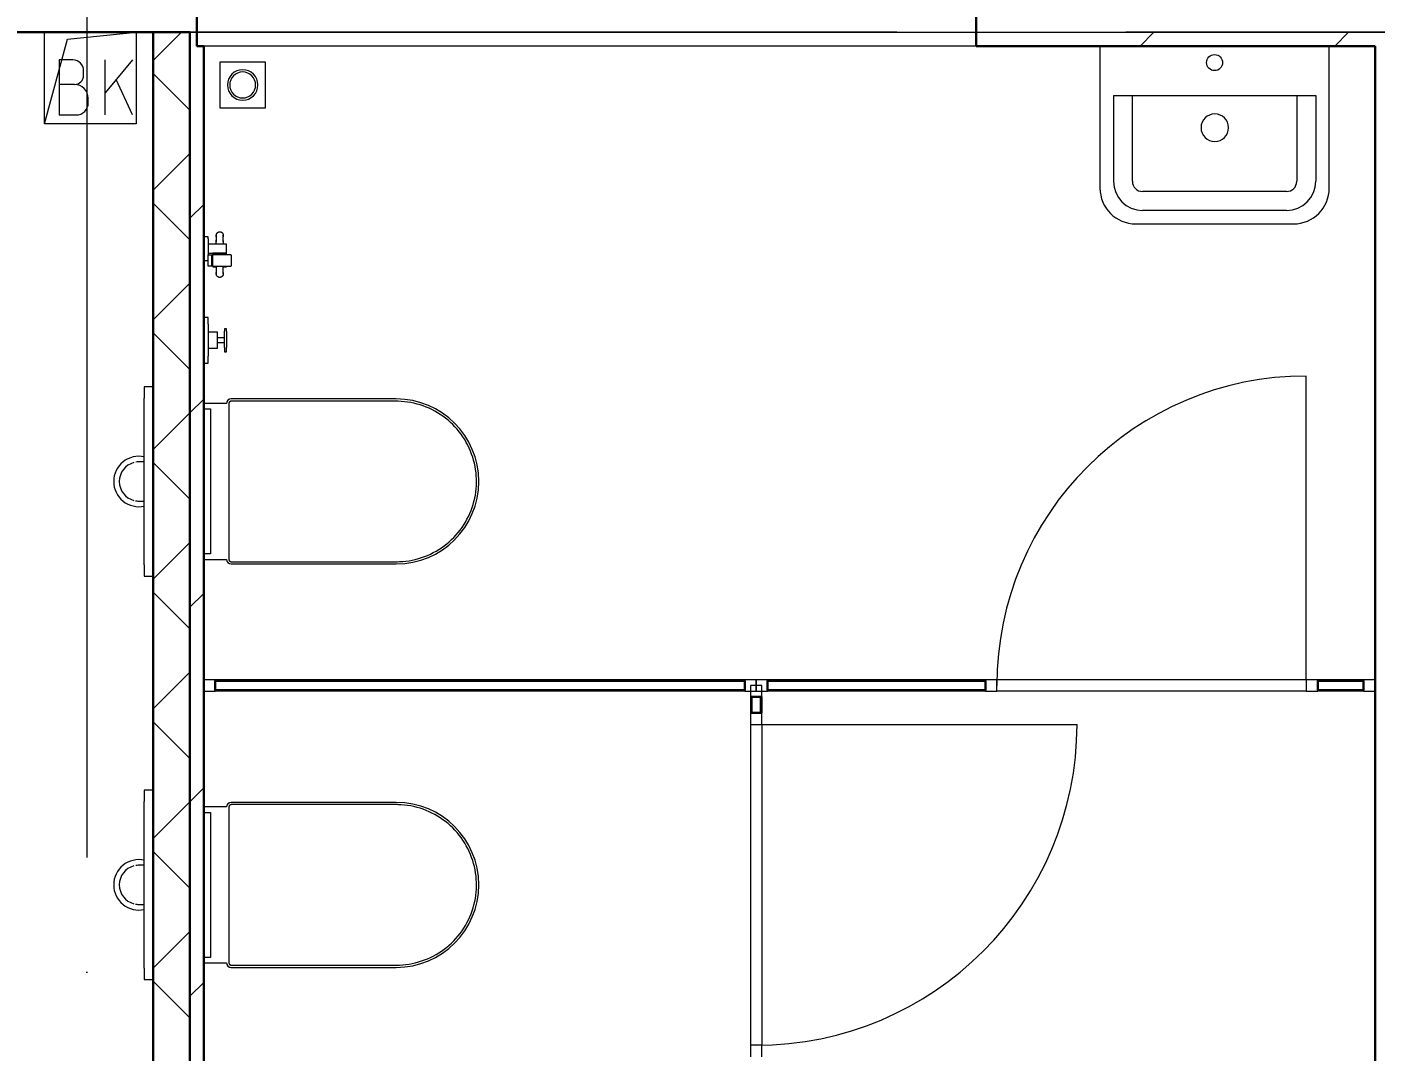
# Model space of a CAD drawing. Header units: millimetres. Extents: x -695119 to 412940, y -249585 to 622758.
# Drawn here: x 29962 to 32902, y 73613 to 75847 of the extents above; entities that cross this region are included whole.
import ezdxf
from ezdxf import colors
from ezdxf.entities.mleader import LeaderData, LeaderLine
from ezdxf.math import Vec2, Vec3

# ---------------------------------------------------------------- set-up
doc = ezdxf.new("R2010")
doc.units = ezdxf.units.MM
doc.linetypes.add('ADSK_Линия сетки', pattern=[25, 20, -2.5, 0, -2.5])
for name, color, linetype, lineweight in [('Витраж', 252, 'Continuous', 9), ('Двери', 8, 'Continuous', 9), ('Обобщенные модели', 8, 'Continuous', 18), ('Оси', 252, 'Continuous', 9), ('Перекрытие', 252, 'Continuous', 18), ('Сантехника', 252, 'Continuous', 18), ('Стены внутренние', 252, 'Continuous', 18), ('Стены наружные', 252, 'Continuous', 18), ('Стены разрез', 7, 'Continuous', 30)]:
    doc.layers.add(name, color=color, linetype=linetype, lineweight=lineweight)
doc.styles.add('GOST-2.304_Type-B_shrink', font='', dxfattribs={"width": 0.8})
doc.styles.get('GOST-2.304_Type-B_shrink').set_extended_font_data('GOST type B')

# ---------------------------------------------------------------- blocks, each defined once
blk = doc.blocks.new('1 этаж')
at = {"color": 251, "lineweight": 18, "true_color": 0x636466}
for p, q in [((-14950.3, -5541.7), (-14950.3, -5341.7)), ((-14900.1, -5356.8), (-14750.3, -5341.7)), ((-14750.3, -5341.7), (-14750.3, -5541.7)), ((-14950.3, -5541.7), (-14900.1, -5356.8)), ((-14888, -5402.2), (-14918, -5402.2)), ((-14918, -5402.2), (-14918, -5522.2)), ((-14758, -5402.2), (-14818, -5473.7)), ((-14818, -5522.2), (-14818, -5402.2)), ((-14864.7, -5435.5), (-14864.7, -5425.5)), ((-14884.7, -5455.5), (-14918, -5455.5)), ((-14758, -5522.2), (-14794, -5445.1)), ((-14854.7, -5495.5), (-14854.7, -5485.5)), ((-14918, -5522.2), (-14881.3, -5522.2)), ((-14750.3, -5541.7), (-14950.3, -5541.7))]:
    blk.add_line(p, q, dxfattribs=at)
for centre, radius, start, end in [((-14888, -5425.5), 23.3, 0, 90), ((-14884.7, -5435.5), 20, 270, 0), ((-14884.7, -5485.5), 30, 0, 90), ((-14881.3, -5495.5), 26.7, 270, 0)]:
    blk.add_arc(centre, radius, start, end, dxfattribs=at)
at = {"layer": 'Витраж', "color": 251, "lineweight": 18, "true_color": 0x636466}
for p, q in [((-14577.8, -6754.2), (-14602.8, -6754.2)), ((-14602.8, -6754.2), (-14602.8, -6779.2)), ((-14577.8, -6779.2), (-14577.8, -6754.2)), ((-13372.8, -6754.2), (-13397.8, -6754.2)), ((-13397.8, -6754.2), (-13397.8, -6779.2)), ((-13372.8, -6779.2), (-13372.8, -6754.2)), ((-14602.8, -6779.2), (-14577.8, -6779.2)), ((-13397.8, -6779.2), (-13372.8, -6779.2))]:
    blk.add_line(p, q, dxfattribs=at)
at = {"layer": 'Витраж', "color": 251, "true_color": 0x636466}
for p, q in [((-13422.8, -6754.2), (-14577.8, -6754.2)), ((-12897.8, -6754.2), (-13372.8, -6754.2)), ((-12197.8, -6754.2), (-12872.8, -6754.2)), ((-12072.8, -6754.2), (-12172.8, -6754.2)), ((-13422.8, -6779.2), (-14577.8, -6779.2)), ((-13410.3, -6791.7), (-13410.3, -6826.7)), ((-13385.3, -6791.7), (-13385.3, -6826.7)), ((-12897.8, -6779.2), (-13372.8, -6779.2)), ((-12197.8, -6779.2), (-12872.8, -6779.2)), ((-12072.8, -6779.2), (-12172.8, -6779.2)), ((-13410.3, -6851.7), (-13410.3, -7551.7)), ((-13385.3, -6851.7), (-13385.3, -7551.7))]:
    blk.add_line(p, q, dxfattribs=at)
at = {"layer": 'Витраж', "color": 251, "lineweight": 18, "true_color": 0x636466, "extrusion": (0, 0, -1)}
for p, q in [((-13397.8, -6754.2), (-13422.8, -6754.2)), ((-13422.8, -6754.2), (-13422.8, -6779.2)), ((-13397.8, -6779.2), (-13397.8, -6754.2)), ((-12872.8, -6754.2), (-12897.8, -6754.2)), ((-12897.8, -6754.2), (-12897.8, -6779.2)), ((-12872.8, -6779.2), (-12872.8, -6754.2)), ((-12172.8, -6754.2), (-12197.8, -6754.2)), ((-12197.8, -6754.2), (-12197.8, -6779.2)), ((-12172.8, -6779.2), (-12172.8, -6754.2)), ((-12047.8, -6754.2), (-12072.8, -6754.2)), ((-12072.8, -6754.2), (-12072.8, -6779.2)), ((-12047.8, -6779.2), (-12047.8, -6754.2)), ((-13422.8, -6779.2), (-13397.8, -6779.2)), ((-13385.3, -6766.7), (-13410.3, -6766.7)), ((-13410.3, -6766.7), (-13410.3, -6791.7)), ((-13410.3, -6791.7), (-13385.3, -6791.7)), ((-13385.3, -6791.7), (-13385.3, -6766.7)), ((-12897.8, -6779.2), (-12872.8, -6779.2)), ((-12197.8, -6779.2), (-12172.8, -6779.2)), ((-12072.8, -6779.2), (-12047.8, -6779.2)), ((-13385.3, -6826.7), (-13410.3, -6826.7)), ((-13410.3, -6826.7), (-13410.3, -6851.7)), ((-13385.3, -6851.7), (-13385.3, -6826.7)), ((-13410.3, -6851.7), (-13385.3, -6851.7)), ((-13385.3, -7551.7), (-13410.3, -7551.7)), ((-13410.3, -7551.7), (-13410.3, -7576.7)), ((-13385.3, -7576.7), (-13385.3, -7551.7))]:
    blk.add_line(p, q, dxfattribs=at)
at = {"layer": 'Двери', "color": 251, "true_color": 0x636466}
for p, q in [((-12197.8, -6754.2), (-12197.8, -6091.7)), ((-13385.3, -6851.7), (-12697.8, -6851.7))]:
    blk.add_line(p, q, dxfattribs=at)
for centre, radius, start, end in [((-12197.8, -6766.7), 675, 90, 180), ((-13397.8, -6851.7), 700, 270, 0)]:
    blk.add_arc(centre, radius, start, end, dxfattribs=at)
at = {"layer": 'Обобщенные модели', "color": 251, "true_color": 0x636466}
for p, q in [((-12647.8, -5371.7), (-12647.8, -5681.7)), ((-12147.8, -5681.7), (-12147.8, -5371.7)), ((-12618.4, -5479.7), (-12618.4, -5666.9)), ((-12618.4, -5479.7), (-12177.2, -5479.7)), ((-12577.1, -5666.9), (-12577.1, -5479.7)), ((-12218.5, -5479.7), (-12218.5, -5666.9)), ((-12177.2, -5479.7), (-12177.2, -5666.9)), ((-12240.8, -5689.2), (-12554.8, -5689.2)), ((-12240.8, -5730.5), (-12554.8, -5730.5)), ((-12569.8, -5759.7), (-12397.7, -5759.7)), ((-12397.7, -5759.7), (-12225.8, -5759.7))]:
    blk.add_line(p, q, dxfattribs=at)
blk.add_circle((-12397.8, -5408), 17.5, dxfattribs=at)
for centre, radius, start, end in [((-12397.4, -5549.9), 30, 0, 180), ((-12397.4, -5549.9), 30, 180, 0), ((-12554.8, -5666.9), 63.6, 180, 270), ((-12554.8, -5666.9), 22.3, 180, 270), ((-12240.8, -5666.9), 63.6, 270, 0), ((-12240.8, -5666.9), 22.3, 270, 0), ((-12569.8, -5681.7), 78, 180, 270), ((-12225.8, -5681.7), 78, 270, 0)]:
    blk.add_arc(centre, radius, start, end, dxfattribs=at)
at = {"layer": 'Оси', "color": 251, "linetype": 'ADSK_Линия сетки', "ltscale": 100, "true_color": 0x636466}
for p, q in [((-14857.8, -2641.7), (-14857.8, -32497.9)), ((4409.5, -5341.7), (-72530.1, -5341.7))]:
    blk.add_line(p, q, dxfattribs=at)
at = {"layer": 'Перекрытие', "color": 251, "ltscale": 100, "true_color": 0x636466}
for p, q in [((-14950.3, -5541.7), (-14950.3, -5341.7)), ((-14750.3, -5341.7), (-14750.3, -5541.7)), ((-14750.3, -5541.7), (-14950.3, -5541.7))]:
    blk.add_line(p, q, dxfattribs=at)
at = {"layer": 'Сантехника', "color": 251, "true_color": 0x636466}
for p, q in [((-14467.8, -5406.7), (-14567.8, -5406.7)), ((-14567.8, -5406.7), (-14567.8, -5506.7)), ((-14467.8, -5506.7), (-14467.8, -5406.7)), ((-14567.8, -5506.7), (-14467.8, -5506.7)), ((-14592.8, -5787.7), (-14602.8, -5787.7)), ((-14592.8, -5788.4), (-14592.8, -5787.7)), ((-14592.8, -5792.7), (-14592.8, -5787.7)), ((-14592.8, -5792.7), (-14592.8, -5827.2)), ((-14553.8, -5803.7), (-14592.8, -5803.7)), ((-14552.8, -5822.7), (-14552.8, -5804.7)), ((-14602.8, -5839.7), (-14592.8, -5839.7)), ((-14592.8, -5823.7), (-14553.8, -5823.7)), ((-14592.8, -5827.2), (-14585.8, -5827.2)), ((-14592.8, -5852.2), (-14592.8, -5827.2)), ((-14585.8, -5827.2), (-14582.8, -5827.2)), ((-14585.8, -5827.2), (-14585.8, -5852.2)), ((-14582.8, -5823.7), (-14582.8, -5827.2)), ((-14552.8, -5823.7), (-14582.8, -5823.7)), ((-14542.8, -5827.2), (-14582.8, -5827.2)), ((-14582.8, -5827.9), (-14582.8, -5828.2)), ((-14582.8, -5851.2), (-14582.8, -5828.2)), ((-14582.8, -5851.2), (-14582.8, -5828.2)), ((-14582.8, -5851.2), (-14582.8, -5851.4)), ((-14575.3, -5853.7), (-14575.3, -5851.2)), ((-14560.3, -5851.2), (-14560.3, -5853.7)), ((-14552.8, -5828.2), (-14552.8, -5823.7)), ((-14552.8, -5853.7), (-14552.8, -5851.2)), ((-14542.8, -5827.3), (-14542.8, -5827.2)), ((-14542.8, -5828.2), (-14542.8, -5827.2)), ((-14542.8, -5828.2), (-14542.8, -5851.2)), ((-14542.8, -5852.2), (-14542.8, -5851.2)), ((-14585.8, -5852.2), (-14592.8, -5852.2)), ((-14582.8, -5852.2), (-14585.8, -5852.2)), ((-14582.8, -5852.2), (-14582.8, -5853.7)), ((-14582.8, -5852.2), (-14542.8, -5852.2)), ((-14582.8, -5853.7), (-14575.3, -5853.7)), ((-14560.3, -5853.5), (-14560.3, -5854.4)), ((-14560.3, -5853.7), (-14552.8, -5853.7)), ((-14542.8, -5852.2), (-14542.8, -5852)), ((-14592.8, -5963.7), (-14602.8, -5963.7)), ((-14592.8, -5964.2), (-14592.8, -5963.7)), ((-14592.8, -5978.7), (-14592.8, -5963.7)), ((-14592.8, -5978.7), (-14592.8, -6048.7)), ((-14572.8, -5996.2), (-14592.8, -5996.2)), ((-14572.8, -6031.2), (-14572.8, -5996.2)), ((-14552.8, -5988.7), (-14557.8, -5988.7)), ((-14557.8, -5988.7), (-14557.8, -5993.7)), ((-14557.8, -5988.7), (-14557.8, -5991.2)), ((-14557.8, -6029.7), (-14557.8, -5993.7)), ((-14552.8, -5991.2), (-14552.8, -5988.7)), ((-14552.8, -5993.7), (-14552.8, -5988.7)), ((-14552.8, -5993.7), (-14552.8, -6029.7)), ((-14557.8, -6008.7), (-14572.8, -6008.7)), ((-14572.8, -6018.7), (-14557.8, -6018.7)), ((-14592.8, -6031.2), (-14572.8, -6031.2)), ((-14592.8, -6063.7), (-14592.8, -6048.7)), ((-14557.8, -6029.7), (-14557.8, -6038.7)), ((-14557.8, -6037.5), (-14557.8, -6038.7)), ((-14557.8, -6038.7), (-14552.8, -6038.7)), ((-14552.8, -6038.7), (-14552.8, -6029.7)), ((-14552.8, -6038.7), (-14552.8, -6037.5)), ((-14602.8, -6063.7), (-14592.8, -6063.7)), ((-14592.8, -6063.7), (-14592.8, -6063.2)), ((-14182.8, -6141.7), (-14542.8, -6141.7)), ((-14552.8, -6151.7), (-14602.8, -6151.7)), ((-14602.8, -6163.5), (-14587.8, -6163.5)), ((-14587.8, -6163.5), (-14587.8, -6479.9)), ((-14547.8, -6151.7), (-14547.8, -6491.7)), ((-14182.8, -6146.7), (-14542.8, -6146.7)), ((-14587.8, -6479.9), (-14602.8, -6479.9)), ((-14602.8, -6491.7), (-14552.8, -6491.7)), ((-14542.8, -6496.7), (-14182.8, -6496.7)), ((-14542.8, -6501.7), (-14182.8, -6501.7)), ((-14182.8, -7021.7), (-14542.8, -7021.7)), ((-14182.8, -7026.7), (-14542.8, -7026.7)), ((-14552.8, -7031.7), (-14602.8, -7031.7)), ((-14602.8, -7043.5), (-14587.8, -7043.5)), ((-14587.8, -7043.5), (-14587.8, -7359.9)), ((-14547.8, -7031.7), (-14547.8, -7371.7)), ((-14587.8, -7359.9), (-14602.8, -7359.9)), ((-14602.8, -7371.7), (-14552.8, -7371.7)), ((-14542.8, -7376.7), (-14182.8, -7376.7)), ((-14542.8, -7381.7), (-14182.8, -7381.7))]:
    blk.add_line(p, q, dxfattribs=at)
at = {"layer": 'Сантехника', "color": 251, "lineweight": 9, "true_color": 0x636466}
for p, q in [((-14712.8, -6115), (-14732.8, -6115)), ((-14732.8, -6115), (-14732.8, -6140)), ((-14732.8, -6503.5), (-14732.8, -6140)), ((-14732.8, -6503.5), (-14732.8, -6528.5)), ((-14732.8, -6528.5), (-14712.8, -6528.5)), ((-14712.8, -6995), (-14732.8, -6995)), ((-14732.8, -6995), (-14732.8, -7020)), ((-14732.8, -7383.5), (-14732.8, -7020)), ((-14732.8, -7383.5), (-14732.8, -7408.5)), ((-14732.8, -7408.5), (-14712.8, -7408.5))]:
    blk.add_line(p, q, dxfattribs=at)
at = {"layer": 'Сантехника', "color": 251, "true_color": 0x636466, "flags": 128}
for points in [[(-14575.3, -5784.4), (-14575.3, -5784.1), (-14575.3, -5783.8), (-14575.2, -5783.5), (-14575.2, -5783.2), (-14575.2, -5783), (-14575.1, -5782.7), (-14575, -5782.4), (-14574.9, -5782.1), (-14574.8, -5781.8), (-14574.7, -5781.5), (-14574.6, -5781.2), (-14574.5, -5781), (-14574.3, -5780.7), (-14574.2, -5780.5), (-14574, -5780.2), (-14573.8, -5780), (-14573.6, -5779.7), (-14573.4, -5779.5), (-14573.2, -5779.3), (-14573, -5779.1), (-14572.8, -5778.9), (-14572.6, -5778.7), (-14572.3, -5778.5), (-14572.1, -5778.3), (-14571.9, -5778.1), (-14571.6, -5778), (-14571.3, -5777.8), (-14571.1, -5777.7), (-14570.8, -5777.6), (-14570.5, -5777.5), (-14570.2, -5777.3), (-14570, -5777.3), (-14569.7, -5777.2), (-14569.4, -5777.1), (-14569.1, -5777.1), (-14568.8, -5777), (-14568.5, -5777), (-14568.2, -5777), (-14567.9, -5776.9), (-14567.6, -5776.9), (-14567.3, -5777), (-14567, -5777), (-14566.7, -5777), (-14566.4, -5777.1), (-14566.1, -5777.1), (-14565.8, -5777.2), (-14565.5, -5777.3), (-14565.2, -5777.4), (-14565, -5777.5), (-14564.7, -5777.6), (-14564.4, -5777.8), (-14564.1, -5777.9), (-14563.9, -5778), (-14563.6, -5778.2), (-14563.4, -5778.4), (-14563.1, -5778.6), (-14562.9, -5778.8), (-14562.7, -5778.9), (-14562.5, -5779.2), (-14562.3, -5779.4), (-14562.1, -5779.6), (-14561.9, -5779.8), (-14561.7, -5780.1), (-14561.5, -5780.3), (-14561.4, -5780.6), (-14561.2, -5780.8), (-14561.1, -5781.1), (-14561, -5781.4), (-14560.8, -5781.6), (-14560.7, -5781.9), (-14560.6, -5782.2), (-14560.6, -5782.5), (-14560.5, -5782.8), (-14560.4, -5783.1), (-14560.4, -5783.4), (-14560.3, -5783.7), (-14560.3, -5784), (-14560.3, -5784.3), (-14560.3, -5784.4)], [(-14575.3, -5784.4), (-14575.3, -5784.5), (-14575.3, -5784.6), (-14575.3, -5784.8), (-14575.3, -5785.1), (-14575.3, -5785.4), (-14575.3, -5785.9), (-14575.3, -5786.4), (-14575.3, -5787), (-14575.3, -5787.6), (-14575.3, -5788.4), (-14575.3, -5789.2), (-14575.3, -5790.1), (-14575.3, -5791.1), (-14575.3, -5792.1), (-14575.3, -5793.2), (-14575.3, -5794.3), (-14575.3, -5795.6), (-14575.3, -5796.9), (-14575.3, -5798.2), (-14575.3, -5799.1)], [(-14575.3, -5788.1), (-14575.3, -5787.5), (-14575.3, -5786.9), (-14575.3, -5786.4), (-14575.3, -5785.9), (-14575.3, -5785.5), (-14575.3, -5785.1), (-14575.3, -5784.9), (-14575.3, -5784.7), (-14575.3, -5784.5), (-14575.3, -5784.5), (-14575.3, -5784.4)], [(-14560.3, -5799.1), (-14560.3, -5797.7), (-14560.3, -5796.4), (-14560.3, -5795.1), (-14560.3, -5793.9), (-14560.3, -5792.8), (-14560.3, -5791.7), (-14560.3, -5790.7), (-14560.3, -5789.8), (-14560.3, -5788.9), (-14560.3, -5788.1), (-14560.3, -5787.4), (-14560.3, -5786.8), (-14560.3, -5786.2), (-14560.3, -5785.7), (-14560.3, -5785.3), (-14560.3, -5785), (-14560.3, -5784.7), (-14560.3, -5784.5), (-14560.3, -5784.5), (-14560.3, -5784.4)], [(-14560.3, -5784.4), (-14560.3, -5784.5), (-14560.3, -5784.6), (-14560.3, -5784.7), (-14560.3, -5785), (-14560.3, -5785.3), (-14560.3, -5785.7), (-14560.3, -5786.1), (-14560.3, -5786.6), (-14560.3, -5787.2), (-14560.3, -5787.8)], [(-14575.3, -5803.2), (-14575.3, -5801.8), (-14575.3, -5800.5), (-14575.3, -5799.2), (-14575.3, -5797.9), (-14575.3, -5796.7), (-14575.3, -5795.5)], [(-14575.3, -5802.6), (-14575.3, -5801.3), (-14575.3, -5800), (-14575.3, -5799.1)], [(-14560.3, -5796.1), (-14560.3, -5797.3), (-14560.3, -5798.5), (-14560.3, -5799.8), (-14560.3, -5801.1), (-14560.3, -5802.5), (-14560.3, -5803.7)], [(-14560.3, -5799.1), (-14560.3, -5800.5), (-14560.3, -5801.8), (-14560.3, -5803.1)], [(-14575.3, -5854.4), (-14575.3, -5855.8), (-14575.3, -5857.1), (-14575.3, -5858.4), (-14575.3, -5859.6), (-14575.3, -5860.7), (-14575.3, -5861.8), (-14575.3, -5862.8), (-14575.3, -5863.7), (-14575.3, -5864.6), (-14575.3, -5865.4), (-14575.3, -5866.1), (-14575.3, -5866.7), (-14575.3, -5867.3), (-14575.3, -5867.8), (-14575.3, -5868.2), (-14575.3, -5868.5), (-14575.3, -5868.7), (-14575.3, -5868.9), (-14575.3, -5869), (-14575.3, -5869)], [(-14575.3, -5869), (-14575.3, -5869), (-14575.3, -5868.9), (-14575.3, -5868.7), (-14575.3, -5868.5), (-14575.3, -5868.2), (-14575.3, -5867.8), (-14575.3, -5867.4), (-14575.3, -5866.9), (-14575.3, -5866.3), (-14575.3, -5865.7)], [(-14560.3, -5869), (-14560.3, -5869.3), (-14560.3, -5869.6), (-14560.4, -5869.9), (-14560.4, -5870.2), (-14560.5, -5870.5), (-14560.5, -5870.8), (-14560.6, -5871.1), (-14560.7, -5871.4), (-14560.8, -5871.7), (-14560.9, -5871.9), (-14561, -5872.2), (-14561.1, -5872.5), (-14561.3, -5872.7), (-14561.4, -5873), (-14561.6, -5873.3), (-14561.8, -5873.5), (-14562, -5873.7), (-14562.2, -5874), (-14562.4, -5874.2), (-14562.6, -5874.4), (-14562.8, -5874.6), (-14563, -5874.8), (-14563.3, -5875), (-14563.5, -5875.2), (-14563.7, -5875.3), (-14564, -5875.5), (-14564.3, -5875.6), (-14564.5, -5875.8), (-14564.8, -5875.9), (-14565.1, -5876), (-14565.4, -5876.1), (-14565.7, -5876.2), (-14565.9, -5876.3), (-14566.2, -5876.4), (-14566.5, -5876.4), (-14566.8, -5876.5), (-14567.1, -5876.5), (-14567.4, -5876.5), (-14567.7, -5876.5), (-14568, -5876.5), (-14568.3, -5876.5), (-14568.6, -5876.5), (-14568.9, -5876.4), (-14569.2, -5876.4), (-14569.5, -5876.3), (-14569.8, -5876.3), (-14570.1, -5876.2), (-14570.4, -5876.1), (-14570.6, -5876), (-14570.9, -5875.8), (-14571.2, -5875.7), (-14571.5, -5875.6), (-14571.7, -5875.4), (-14572, -5875.3), (-14572.2, -5875.1), (-14572.5, -5874.9), (-14572.7, -5874.7), (-14572.9, -5874.5), (-14573.1, -5874.3), (-14573.3, -5874.1), (-14573.5, -5873.9), (-14573.7, -5873.6), (-14573.9, -5873.4), (-14574.1, -5873.1), (-14574.2, -5872.9), (-14574.4, -5872.6), (-14574.5, -5872.4), (-14574.6, -5872.1), (-14574.8, -5871.8), (-14574.9, -5871.5), (-14575, -5871.2), (-14575, -5871), (-14575.1, -5870.7), (-14575.2, -5870.4), (-14575.2, -5870.1), (-14575.3, -5869.8), (-14575.3, -5869.5), (-14575.3, -5869.2), (-14575.3, -5869)], [(-14560.3, -5869), (-14560.3, -5869), (-14560.3, -5868.9), (-14560.3, -5868.7), (-14560.3, -5868.4), (-14560.3, -5868), (-14560.3, -5867.6), (-14560.3, -5867.1), (-14560.3, -5866.5), (-14560.3, -5865.8), (-14560.3, -5865.1), (-14560.3, -5864.3), (-14560.3, -5863.4), (-14560.3, -5862.4), (-14560.3, -5861.4), (-14560.3, -5860.3), (-14560.3, -5859.1), (-14560.3, -5857.9), (-14560.3, -5856.6), (-14560.3, -5855.3), (-14560.3, -5854.4)], [(-14560.3, -5866), (-14560.3, -5866.6), (-14560.3, -5867.1), (-14560.3, -5867.6), (-14560.3, -5868), (-14560.3, -5868.3), (-14560.3, -5868.6), (-14560.3, -5868.8), (-14560.3, -5868.9), (-14560.3, -5869), (-14560.3, -5869)], [(-14542.8, -6146.7), (-14543, -6146.7), (-14543.2, -6146.7), (-14543.4, -6146.8), (-14543.6, -6146.8), (-14543.8, -6146.8), (-14544, -6146.9), (-14544.2, -6146.9), (-14544.4, -6147), (-14544.6, -6147.1), (-14544.7, -6147.1), (-14544.9, -6147.2), (-14545.1, -6147.3), (-14545.3, -6147.4), (-14545.5, -6147.5), (-14545.6, -6147.6), (-14545.8, -6147.7), (-14545.9, -6147.8), (-14546.1, -6148), (-14546.2, -6148.1), (-14546.4, -6148.2), (-14546.5, -6148.4), (-14546.7, -6148.5), (-14546.8, -6148.7), (-14546.9, -6148.9), (-14547, -6149), (-14547.1, -6149.2), (-14547.2, -6149.4), (-14547.3, -6149.6), (-14547.4, -6149.7), (-14547.5, -6149.9), (-14547.5, -6150.1), (-14547.6, -6150.3), (-14547.6, -6150.5), (-14547.7, -6150.7), (-14547.7, -6150.9), (-14547.8, -6151.1), (-14547.8, -6151.3), (-14547.8, -6151.5), (-14547.8, -6151.7), (-14547.8, -6151.7)], [(-14182.8, -6496.7), (-14175.8, -6496.6), (-14168.8, -6496.2), (-14161.9, -6495.5), (-14154.9, -6494.5), (-14148, -6493.2), (-14141.2, -6491.7), (-14134.4, -6489.9), (-14127.8, -6487.8), (-14121.2, -6485.5), (-14114.7, -6482.9), (-14108.3, -6480.1), (-14102, -6477), (-14095.8, -6473.6), (-14089.8, -6470), (-14084, -6466.2), (-14078.3, -6462.1), (-14072.8, -6457.8), (-14067.4, -6453.3), (-14062.2, -6448.6), (-14057.3, -6443.7), (-14052.5, -6438.5), (-14047.9, -6433.2), (-14043.6, -6427.7), (-14039.4, -6422.1), (-14035.5, -6416.3), (-14031.9, -6410.3), (-14028.5, -6404.2), (-14025.3, -6398), (-14022.4, -6391.6), (-14019.7, -6385.1), (-14017.3, -6378.6), (-14015.1, -6371.9), (-14013.3, -6365.2), (-14011.7, -6358.3), (-14010.3, -6351.5), (-14009.3, -6344.6), (-14008.5, -6337.6), (-14008, -6330.6), (-14007.8, -6323.6), (-14007.9, -6316.6), (-14008.2, -6309.6), (-14008.8, -6302.7), (-14009.7, -6295.7), (-14010.9, -6288.8), (-14012.4, -6282), (-14014.1, -6275.2), (-14016.1, -6268.5), (-14018.4, -6261.9), (-14020.9, -6255.3), (-14023.7, -6248.9), (-14026.7, -6242.6), (-14030, -6236.4), (-14033.5, -6230.4), (-14037.3, -6224.5), (-14041.3, -6218.7), (-14045.5, -6213.2), (-14050, -6207.8), (-14054.7, -6202.5), (-14059.5, -6197.5), (-14064.6, -6192.7), (-14069.9, -6188.1), (-14075.3, -6183.7), (-14080.9, -6179.5), (-14086.7, -6175.5), (-14092.6, -6171.8), (-14098.7, -6168.3), (-14104.9, -6165), (-14111.2, -6162.1), (-14117.6, -6159.3), (-14124.2, -6156.8), (-14130.8, -6154.6), (-14137.5, -6152.7), (-14144.3, -6151), (-14151.2, -6149.6), (-14158.1, -6148.5), (-14165.1, -6147.6), (-14172, -6147.1), (-14179, -6146.8), (-14182.8, -6146.7)], [(-14547.8, -6491.7), (-14547.8, -6491.9), (-14547.8, -6492.1), (-14547.8, -6492.3), (-14547.7, -6492.5), (-14547.7, -6492.7), (-14547.7, -6492.9), (-14547.6, -6493.1), (-14547.5, -6493.3), (-14547.5, -6493.5), (-14547.4, -6493.7), (-14547.3, -6493.9), (-14547.2, -6494), (-14547.1, -6494.2), (-14547, -6494.4), (-14546.9, -6494.6), (-14546.8, -6494.7), (-14546.7, -6494.9), (-14546.6, -6495), (-14546.4, -6495.2), (-14546.3, -6495.3), (-14546.1, -6495.5), (-14546, -6495.6), (-14545.8, -6495.7), (-14545.7, -6495.8), (-14545.5, -6495.9), (-14545.3, -6496), (-14545.2, -6496.1), (-14545, -6496.2), (-14544.8, -6496.3), (-14544.6, -6496.4), (-14544.4, -6496.5), (-14544.2, -6496.5), (-14544, -6496.6), (-14543.8, -6496.6), (-14543.7, -6496.7), (-14543.5, -6496.7), (-14543.3, -6496.7), (-14543.1, -6496.7), (-14542.9, -6496.7), (-14542.8, -6496.7)], [(-14542.8, -7026.7), (-14543, -7026.7), (-14543.2, -7026.7), (-14543.4, -7026.8), (-14543.6, -7026.8), (-14543.8, -7026.8), (-14544, -7026.9), (-14544.2, -7026.9), (-14544.4, -7027), (-14544.6, -7027.1), (-14544.7, -7027.1), (-14544.9, -7027.2), (-14545.1, -7027.3), (-14545.3, -7027.4), (-14545.5, -7027.5), (-14545.6, -7027.6), (-14545.8, -7027.7), (-14545.9, -7027.8), (-14546.1, -7028), (-14546.2, -7028.1), (-14546.4, -7028.2), (-14546.5, -7028.4), (-14546.7, -7028.5), (-14546.8, -7028.7), (-14546.9, -7028.9), (-14547, -7029), (-14547.1, -7029.2), (-14547.2, -7029.4), (-14547.3, -7029.6), (-14547.4, -7029.7), (-14547.5, -7029.9), (-14547.5, -7030.1), (-14547.6, -7030.3), (-14547.6, -7030.5), (-14547.7, -7030.7), (-14547.7, -7030.9), (-14547.8, -7031.1), (-14547.8, -7031.3), (-14547.8, -7031.5), (-14547.8, -7031.7), (-14547.8, -7031.7)], [(-14182.8, -7376.7), (-14175.8, -7376.6), (-14168.8, -7376.2), (-14161.9, -7375.5), (-14154.9, -7374.5), (-14148, -7373.2), (-14141.2, -7371.7), (-14134.4, -7369.9), (-14127.8, -7367.8), (-14121.2, -7365.5), (-14114.7, -7362.9), (-14108.3, -7360.1), (-14102, -7357), (-14095.8, -7353.6), (-14089.8, -7350), (-14084, -7346.2), (-14078.3, -7342.1), (-14072.8, -7337.8), (-14067.4, -7333.3), (-14062.2, -7328.6), (-14057.3, -7323.7), (-14052.5, -7318.5), (-14047.9, -7313.2), (-14043.6, -7307.7), (-14039.4, -7302.1), (-14035.5, -7296.3), (-14031.9, -7290.3), (-14028.5, -7284.2), (-14025.3, -7278), (-14022.4, -7271.6), (-14019.7, -7265.1), (-14017.3, -7258.6), (-14015.1, -7251.9), (-14013.3, -7245.2), (-14011.7, -7238.3), (-14010.3, -7231.5), (-14009.3, -7224.6), (-14008.5, -7217.6), (-14008, -7210.6), (-14007.8, -7203.6), (-14007.9, -7196.6), (-14008.2, -7189.6), (-14008.8, -7182.7), (-14009.7, -7175.7), (-14010.9, -7168.8), (-14012.4, -7162), (-14014.1, -7155.2), (-14016.1, -7148.5), (-14018.4, -7141.9), (-14020.9, -7135.3), (-14023.7, -7128.9), (-14026.7, -7122.6), (-14030, -7116.4), (-14033.5, -7110.4), (-14037.3, -7104.5), (-14041.3, -7098.7), (-14045.5, -7093.2), (-14050, -7087.8), (-14054.7, -7082.5), (-14059.5, -7077.5), (-14064.6, -7072.7), (-14069.9, -7068.1), (-14075.3, -7063.7), (-14080.9, -7059.5), (-14086.7, -7055.5), (-14092.6, -7051.8), (-14098.7, -7048.3), (-14104.9, -7045), (-14111.2, -7042.1), (-14117.6, -7039.3), (-14124.2, -7036.8), (-14130.8, -7034.6), (-14137.5, -7032.7), (-14144.3, -7031), (-14151.2, -7029.6), (-14158.1, -7028.5), (-14165.1, -7027.6), (-14172, -7027.1), (-14179, -7026.8), (-14182.8, -7026.7)], [(-14547.8, -7371.7), (-14547.8, -7371.9), (-14547.8, -7372.1), (-14547.8, -7372.3), (-14547.7, -7372.5), (-14547.7, -7372.7), (-14547.7, -7372.9), (-14547.6, -7373.1), (-14547.5, -7373.3), (-14547.5, -7373.5), (-14547.4, -7373.7), (-14547.3, -7373.9), (-14547.2, -7374), (-14547.1, -7374.2), (-14547, -7374.4), (-14546.9, -7374.6), (-14546.8, -7374.7), (-14546.7, -7374.9), (-14546.6, -7375), (-14546.4, -7375.2), (-14546.3, -7375.3), (-14546.1, -7375.5), (-14546, -7375.6), (-14545.8, -7375.7), (-14545.7, -7375.8), (-14545.5, -7375.9), (-14545.3, -7376), (-14545.2, -7376.1), (-14545, -7376.2), (-14544.8, -7376.3), (-14544.6, -7376.4), (-14544.4, -7376.5), (-14544.2, -7376.5), (-14544, -7376.6), (-14543.8, -7376.6), (-14543.7, -7376.7), (-14543.5, -7376.7), (-14543.3, -7376.7), (-14543.1, -7376.7), (-14542.9, -7376.7), (-14542.8, -7376.7)]]:
    blk.add_lwpolyline(points, dxfattribs=at)
at = {"layer": 'Сантехника', "color": 251, "lineweight": 9, "true_color": 0x636466, "flags": 128}
for points in [[(-14733.9, -6279), (-14735.1, -6279), (-14736.1, -6279), (-14737.1, -6279), (-14738.1, -6279), (-14738.9, -6279), (-14739.8, -6279), (-14740.5, -6279), (-14741.2, -6279), (-14741.8, -6279), (-14742.4, -6279), (-14742.8, -6279), (-14743.3, -6279), (-14743.6, -6279), (-14743.9, -6279), (-14744.1, -6279), (-14744.2, -6279), (-14744.2, -6279), (-14744.2, -6279)], [(-14744.2, -6364.4), (-14744.2, -6364.4), (-14744.1, -6364.4), (-14743.9, -6364.4), (-14743.7, -6364.4), (-14743.4, -6364.4), (-14743, -6364.4), (-14742.5, -6364.4), (-14742, -6364.4), (-14741.4, -6364.4), (-14740.7, -6364.4), (-14740, -6364.4), (-14739.2, -6364.4), (-14738.3, -6364.4), (-14737.4, -6364.4), (-14736.4, -6364.4), (-14735.3, -6364.4), (-14734.2, -6364.4), (-14733.1, -6364.4)], [(-14733.9, -7159), (-14735.1, -7159), (-14736.1, -7159), (-14737.1, -7159), (-14738.1, -7159), (-14738.9, -7159), (-14739.8, -7159), (-14740.5, -7159), (-14741.2, -7159), (-14741.8, -7159), (-14742.4, -7159), (-14742.8, -7159), (-14743.3, -7159), (-14743.6, -7159), (-14743.9, -7159), (-14744.1, -7159), (-14744.2, -7159), (-14744.2, -7159), (-14744.2, -7159)], [(-14744.2, -7244.4), (-14744.2, -7244.4), (-14744.1, -7244.4), (-14743.9, -7244.4), (-14743.7, -7244.4), (-14743.4, -7244.4), (-14743, -7244.4), (-14742.5, -7244.4), (-14742, -7244.4), (-14741.4, -7244.4), (-14740.7, -7244.4), (-14740, -7244.4), (-14739.2, -7244.4), (-14738.3, -7244.4), (-14737.4, -7244.4), (-14736.4, -7244.4), (-14735.3, -7244.4), (-14734.2, -7244.4), (-14733.1, -7244.4)]]:
    blk.add_lwpolyline(points, dxfattribs=at)
at = {"layer": 'Сантехника', "color": 251, "true_color": 0x636466}
for centre, radius, start, end in [((-14517.8, -5456.7), 33.3, 0, 180), ((-14517.8, -5456.7), 28.3, 0, 180), ((-14517.8, -5456.7), 33.3, 180, 0), ((-14517.8, -5456.7), 28.3, 180, 0), ((-14553.8, -5804.7), 1, 0, 90), ((-14553.8, -5822.7), 1, 270, 0), ((-14542.8, -6151.7), 10, 90, 180), ((-14182.8, -6321.7), 180, 270, 90), ((-14542.8, -6151.7), 5, 150, 180), ((-14542.8, -6151.7), 5, 150, 180), ((-14542.8, -6151.7), 5, 150, 180), ((-14542.8, -6151.7), 5, 90, 120), ((-14542.8, -6151.7), 5, 90, 120), ((-14542.8, -6151.7), 5, 105, 120), ((-14182.8, -6321.7), 175, 89.0922, 90), ((-14182.8, -6321.7), 175, 89.0922, 90), ((-14542.8, -6491.7), 10, 180, 270), ((-14542.8, -6491.7), 5, 180, 210), ((-14542.8, -6491.7), 5, 180, 210), ((-14542.8, -6491.7), 5, 180, 210), ((-14542.8, -6491.7), 5, 240, 270), ((-14542.8, -6491.7), 5, 240, 270), ((-14542.8, -6491.7), 5, 240, 255), ((-14182.8, -6321.7), 175, 270, 270.9078), ((-14182.8, -6321.7), 175, 270, 270.9078), ((-14542.8, -7031.7), 10, 90, 180), ((-14542.8, -7031.7), 5, 90, 120), ((-14542.8, -7031.7), 5, 90, 120), ((-14542.8, -7031.7), 5, 105, 120), ((-14182.8, -7201.7), 180, 270, 90), ((-14182.8, -7201.7), 175, 89.0922, 90), ((-14182.8, -7201.7), 175, 89.0922, 90), ((-14542.8, -7031.7), 5, 150, 180), ((-14542.8, -7031.7), 5, 150, 180), ((-14542.8, -7031.7), 5, 150, 180), ((-14542.8, -7371.7), 10, 180, 270), ((-14542.8, -7371.7), 5, 180, 210), ((-14542.8, -7371.7), 5, 180, 210), ((-14542.8, -7371.7), 5, 180, 210), ((-14542.8, -7371.7), 5, 240, 270), ((-14542.8, -7371.7), 5, 240, 270), ((-14542.8, -7371.7), 5, 240, 255), ((-14182.8, -7201.7), 175, 270, 270.9078), ((-14182.8, -7201.7), 175, 270, 270.9078)]:
    blk.add_arc(centre, radius, start, end, dxfattribs=at)
at = {"layer": 'Сантехника', "color": 251, "lineweight": 9, "true_color": 0x636466}
for centre, radius, start, end in [((-14744.2, -6321.7), 55, 77.9742, 180), ((-14744.2, -6321.7), 42.7, 105, 180), ((-14744.2, -6321.7), 42.7, 90, 99.1301), ((-14744.2, -6321.7), 42.7, 90, 92.0828), ((-14744.2, -6321.7), 42.7, 85.8024, 87.7583), ((-14744.2, -6321.7), 55, 180, 282.0258), ((-14744.2, -6321.7), 42.7, 180, 255), ((-14744.2, -6321.7), 42.7, 260.5014, 272.7572), ((-14744.2, -6321.7), 42.7, 267.4662, 270), ((-14744.2, -7201.7), 55, 77.9742, 180), ((-14744.2, -7201.7), 42.7, 105, 180), ((-14744.2, -7201.7), 42.7, 90, 99.1301), ((-14744.2, -7201.7), 42.7, 90, 92.0828), ((-14744.2, -7201.7), 42.7, 85.8024, 87.7583), ((-14744.2, -7201.7), 55, 180, 282.0258), ((-14744.2, -7201.7), 42.7, 180, 255), ((-14744.2, -7201.7), 42.7, 260.5014, 272.7572), ((-14744.2, -7201.7), 42.7, 267.4662, 270)]:
    blk.add_arc(centre, radius, start, end, dxfattribs=at)
at = {"layer": 'Стены внутренние', "color": 251, "lineweight": 30, "true_color": 0x636466}
for p, q in [((-14617.8, -5341.7), (-14617.8, -4791.7)), ((-12917.8, -4791.7), (-12917.8, -5341.7)), ((-15112.8, -5341.7), (-14712.8, -5341.7))]:
    blk.add_line(p, q, dxfattribs=at)
at = {"layer": 'Стены наружные', "color": 251, "linetype": 'Continuous', "lineweight": 9, "true_color": 0x636466}
for p, q in [((-14712.8, -5403.2), (-14651.3, -5341.7)), ((-12560, -5371.7), (-12530, -5341.7)), ((-12135.7, -5371.7), (-12105.7, -5341.7)), ((-14632.8, -5511.6), (-14712.8, -5431.6)), ((-14712.8, -5686.1), (-14632.8, -5606.1)), ((-14632.8, -5794.5), (-14712.8, -5714.5)), ((-14632.8, -5747.5), (-14602.8, -5717.5)), ((-14712.8, -5968.9), (-14632.8, -5888.9)), ((-14632.8, -6077.3), (-14712.8, -5997.3)), ((-14632.8, -6171.8), (-14602.8, -6141.8)), ((-14712.8, -6251.8), (-14632.8, -6171.8)), ((-14632.8, -6360.2), (-14712.8, -6280.2)), ((-14712.8, -6534.6), (-14632.8, -6454.6)), ((-14632.8, -6643), (-14712.8, -6563)), ((-14632.8, -6596), (-14602.8, -6566)), ((-14712.8, -6817.5), (-14632.8, -6737.5)), ((-14632.8, -6925.8), (-14712.8, -6845.8)), ((-14632.8, -7020.3), (-14602.8, -6990.3)), ((-14712.8, -7100.3), (-14632.8, -7020.3)), ((-14632.8, -7208.7), (-14712.8, -7128.7)), ((-14712.8, -7383.1), (-14632.8, -7303.1)), ((-14632.8, -7491.5), (-14712.8, -7411.5)), ((-14632.8, -7444.6), (-14602.8, -7414.6))]:
    blk.add_line(p, q, dxfattribs=at)
at = {"layer": 'Стены наружные', "color": 251, "lineweight": 30, "true_color": 0x636466}
for p, q in [((-14712.8, -5341.7), (-14712.8, -9396.7)), ((-14632.8, -5341.7), (-14712.8, -5341.7)), ((-14632.8, -9396.7), (-14632.8, -5341.7)), ((-14617.8, -5371.7), (-14617.8, -5341.7)), ((-12917.8, -5341.7), (-12917.8, -5371.7)), ((-14602.8, -5371.7), (-14617.8, -5371.7)), ((-14602.8, -9366.7), (-14602.8, -5371.7)), ((-12917.8, -5371.7), (-12047.8, -5371.7)), ((-12047.8, -5371.7), (-12047.8, -11586.7))]:
    blk.add_line(p, q, dxfattribs=at)
at = {"layer": 'Стены наружные', "color": 251, "true_color": 0x636466}
for p, q in [((-14632.8, -5341.7), (-12017.8, -5341.7)), ((-12917.8, -5371.7), (-14602.8, -5371.7))]:
    blk.add_line(p, q, dxfattribs=at)
at = {"layer": 'Стены разрез', "color": 251, "true_color": 0x636466}
for p, q in [((-13422.8, -6756.7), (-14577.8, -6756.7)), ((-14577.8, -6756.7), (-14577.8, -6776.7)), ((-13422.8, -6776.7), (-13422.8, -6756.7)), ((-12897.8, -6756.7), (-13372.8, -6756.7)), ((-13372.8, -6756.7), (-13372.8, -6776.7)), ((-12897.8, -6776.7), (-12897.8, -6756.7)), ((-12072.8, -6756.7), (-12172.8, -6756.7)), ((-12172.8, -6756.7), (-12172.8, -6776.7)), ((-12072.8, -6776.7), (-12072.8, -6756.7)), ((-14577.8, -6776.7), (-13422.8, -6776.7)), ((-13387.8, -6791.7), (-13407.8, -6791.7)), ((-13407.8, -6791.7), (-13407.8, -6826.7)), ((-13387.8, -6826.7), (-13387.8, -6791.7)), ((-13372.8, -6776.7), (-12897.8, -6776.7)), ((-12172.8, -6776.7), (-12072.8, -6776.7)), ((-13407.8, -6826.7), (-13387.8, -6826.7))]:
    blk.add_line(p, q, dxfattribs=at)

msp = doc.modelspace()

# ---------------------------------------------------------------- block references
msp.add_blockref('1 этаж', (44950.089, 81176.937))

# ---------------------------------------------------------------- next in the draw order: leaders
ml = msp.add_multileader_mtext('Standard')
ml.set_content('Фрагмент А. Смотри лист 6', color=256, style='GOST-2.304_Type-B_shrink')
ml.set_leader_properties()
ml.build(insert=Vec2(0, 0))
ctx = ml.context
ctx.base_point, ctx.char_height, ctx.plane_origin = Vec3(26162.049, 80256.823), 500, Vec3(17670.498, 70774.618)
notes = []
notes.append((ctx, [(0, (1, 1, 0), (24735.96, 80256.823), (1, 0), 1426.09, [(0, [(17670.498, 70774.618)], 0, [])])]))
ctx.mtext.insert, ctx.mtext.flow_direction = Vec3(26164.049, 80590.156), 5
ctx.mtext.has_bg_fill, ctx.mtext.bg_color, ctx.mtext.bg_scale_factor, ctx.mtext.bg_transparency, ctx.mtext.use_window_bg_color = 1, -1027028792, 1.5, 0, 1
for ctx, leaders in notes:
    for number, flags, end, landing, length, lines in leaders:
        leader = LeaderData()
        leader.index, (leader.has_last_leader_line, leader.has_dogleg_vector, leader.attachment_direction) = number, flags
        leader.last_leader_point, leader.dogleg_vector, leader.dogleg_length = Vec3(end), Vec3(landing), length
        for number, points, colour, breaks in lines:
            line = LeaderLine()
            line.index, line.vertices, line.color, line.breaks = number, Vec3.list(points), colors.encode_raw_color(colour), breaks
            leader.lines.append(line)
        ctx.leaders.append(leader)

doc.saveas('drawing.dxf')
